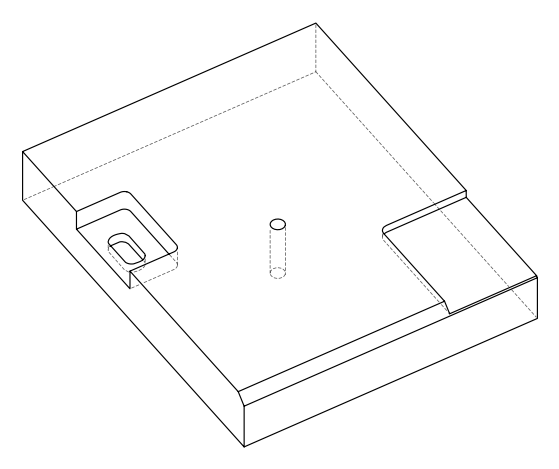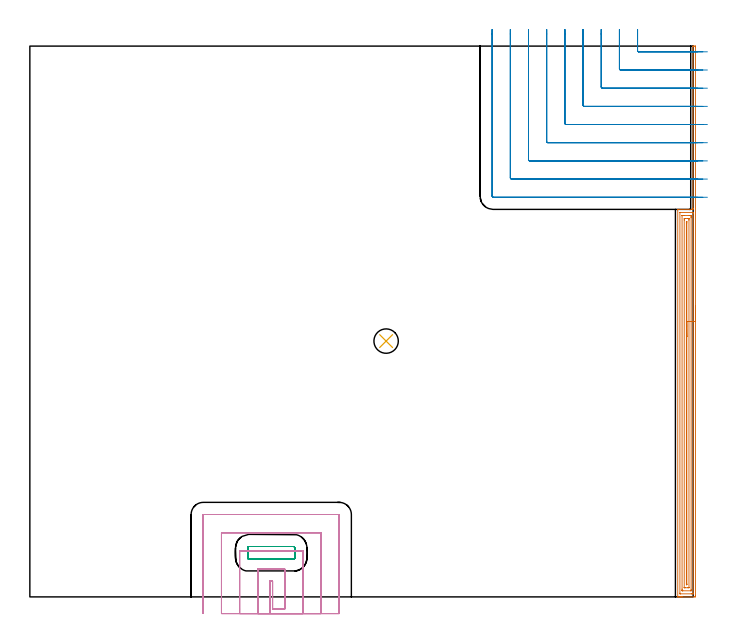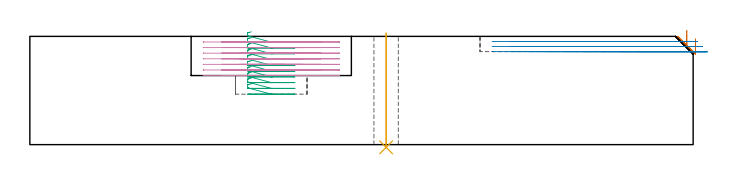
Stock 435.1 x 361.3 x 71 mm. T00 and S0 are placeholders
(PLAN: 5 operations, 2 tool changes, 36.9 min)
(1 AREA_MILL | FG_CHAMFER_SURFACE | UGT0205_001 | 11.2 min | 24190 mm3)
(2 MILL_CORNER_NOTCH_RECTANGULAR | CORNER_NOTCH_RECTANGULAR | UGT0201_134 | Follow Part, ap 3.975, ae 75% | 8.93 min | 142623 mm3)
(3 MILL_RECTANGULAR_POCKET | POCKET_RECTANGULAR_STRAIGHT | UGT0201_134 | Follow Part, ap 3.975, ae 75% | 2.63 min | 40405 mm3)
(4 MILL_SLOT | SLOT_PARTIAL_RECTANGULAR | UGT0201_134 | Follow Part, ap 3.975, ae 75% | 13.85 min | 139403 mm3)
(5 INDEXABLE_INSERT_DRILL_THROUGH_HOLE_FROM_SOLID | STEP1HOLE | NXT0302_003 | 0.3 min | 14228 mm3)
(TOOL UGT0205_001 | Chamfer Mill 20 x 3 x 45 deg. | D20 FL50 Z2)
(TOOL UGT0201_134 | Carbide End Mill 15.9 | D15.9 FL30 Z4)
(TOOL NXT0302_003 | Index. Insert Drill 16mm [880-D1600L20-05] | D16 PA176 FL80 Z2)
(OP 1 AREA_MILL)
G17 G21 G94 G90
T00 M6
G54
G17 G0 G90 X436.6 Y190.65 S1061 M3
G43 Z81. H0
Z69.4
G94 G1 Y190.612 Z68.529 F250.
Y190.498 Z67.664
Y190.309 Z66.812
Y190.047 Z65.98
Y189.713 Z65.174
Y189.31 Z64.4
Y188.842 Z63.664
Y188.31 Z62.972
Y187.721 Z62.329
Y187.078 Z61.74
Y186.386 Z61.209
Y185.65 Z60.74
Y184.876 Z60.337
Y184.07 Z60.003
Y183.238 Z59.741
Y182.387 Z59.552
Y181.522 Z59.438
Y180.65 Z59.4
Y1.015
X436.599 Y0.619 Z59.401
X436.595 Y0.126 Z59.403
X436.592 Y0.009 Z59.406
X436.107 Y0. Z59.891
X428.147 Z67.848
X427.604 Z68.393
X427.262 Z68.734
X426.72 Z69.276
X426.378 Z69.617
X425.694 Z70.306
X425.381 Z70.618
X425.02 Z70.971
X425.003 Y0.008 Z70.988
X425. Y0.173 Z71.
Y253.913
X425.004 Y254.19 Z70.99
X425.032 Y254.193 Z70.963
X425.317 Y254.2 Z70.679
X435. Z61.
Y254.582
X434.996 Y254.807 Z60.995
X434.993 Y254.825 Z60.993
X435. Y254.86 Z61.
Y361.127
X435.003 Y361.29 Z60.988
X435.084 Y361.296 Z60.908
X435.172 Y361.3 Z60.828
X436.277 Z59.718
X436.448 Z59.548
X436.591 Y361.297 Z59.405
X436.596 Y361.127 Z59.404
X436.6 Y360.878 Z59.4
Y180.65
X435.186 Z60.814
X435.185 Y2.192 Z60.815
X435.184 Y2.085 Z60.816
X435.181 Y2.033 Z60.819
X435.18 Y2.014 Z60.82
X435.142 Y2.01 Z60.858
X434.738 Y2.002 Z61.262
X434.338 Y2.001 Z61.662
X433.855 Y2. Z62.145
X426.779 Y2.001 Z69.221
X426.537 Y2.006 Z69.463
X426.424 Y2.01 Z69.576
X426.415 Y2.369 Z69.585
Y2.406
Y252.108
X426.416 Y252.161 Z69.584
X426.419 Y252.186 Z69.581
X426.421 Y252.19 Z69.579
X426.438 Y252.193 Z69.562
X426.575 Y252.198 Z69.425
X426.747 Y252.2 Z69.253
X435.055 Z60.945
X435.122 Y252.197 Z60.878
X435.179 Y252.192 Z60.821
X435.186 Y251.679 Z60.814
Y180.65
X433.771 Z62.229
Y4.766
X433.767 Y4.193 Z62.233
X433.765 Y4.035 Z62.235
X433.755 Y4.01 Z62.245
X433.708 Y4.005 Z62.292
X433.644 Y4.001 Z62.356
X428.338 Y4. Z67.662
X428.147 Y4.002 Z67.853
X427.955 Y4.006 Z68.045
X427.835 Y4.01 Z68.165
X427.832 Y4.086 Z68.168
X427.83 Y4.193 Z68.17
X427.829 Y4.514 Z68.171
X427.828 Y5.087 Z68.172
X427.829 Y250.053 Z68.171
X427.83 Y250.134 Z68.17
X427.832 Y250.173 Z68.168
X427.835 Y250.186 Z68.165
X427.849 Y250.193 Z68.151
X428.147 Y250.198 Z67.853
X428.727 Y250.2 Z67.273
X429.031 Z66.969
X432.569 Z63.431
X433.15 Y250.199 Z62.85
X433.453 Y250.196 Z62.547
X433.751 Y250.19 Z62.249
X433.764 Y249.893 Z62.236
X433.769 Y249.574 Z62.231
X433.771 Y248.999 Z62.229
Y248.678
Y180.65
X432.357 Z63.643
Y6.194
X432.355 Y6.097 Z63.645
X432.353 Y6.038 Z63.647
X432.351 Y6.013 Z63.649
X432.332 Y6.01 Z63.668
X432.117 Y6.005 Z63.883
X431.684 Y6. Z64.316
X429.896 Z66.104
X429.479 Y6.004 Z66.521
X429.271 Y6.008 Z66.729
X429.25 Y6.01 Z66.75
X429.248 Y6.025 Z66.752
X429.245 Y6.063 Z66.755
X429.244 Y6.118 Z66.756
X429.243 Y247.212 Z66.757
X429.245 Y247.89 Z66.755
X429.248 Y248.106 Z66.752
X429.25 Y248.181 Z66.75
X429.542 Y248.192 Z66.458
X429.729 Y248.198 Z66.271
X429.822 Y248.2 Z66.178
X429.916 Z66.084
X431.778 Y248.199 Z64.222
X431.965 Y248.197 Z64.035
X432.336 Y248.19 Z63.664
X432.351 Y248.171 Z63.649
X432.353 Y248.15 Z63.647
X432.355 Y248.106 Z63.645
X432.357 Y247.426 Z63.643
Y247.212
Y180.65
X430.943 Z65.057
Y8.516
X430.942 Y8.371 Z65.058
X430.938 Y8.083 Z65.062
X430.936 Y8.009 Z65.064
X430.922 Y8.006 Z65.078
X430.882 Y8.003 Z65.118
X430.8 Y8.001 Z65.2
X430.707 Y8.003 Z65.293
X430.68 Y8.006 Z65.32
X430.67 Y8.008 Z65.33
X430.664 Y8.036 Z65.336
X430.661 Y8.227 Z65.339
X430.658 Y8.516 Z65.342
X430.657 Y245.57 Z65.343
X430.664 Y246.187 Z65.336
X430.705 Y246.191 Z65.295
X430.8 Y246.195 Z65.2
X430.923 Y246.194 Z65.077
X430.937 Y246.181 Z65.063
X430.94 Y246.178 Z65.06
X430.943 Y245.425 Z65.057
Y245.281
Y180.65
Y179.778 Z65.095
Y178.914 Z65.209
Y178.062 Z65.398
Y177.23 Z65.66
Y176.424 Z65.994
Y175.65 Z66.397
Y174.914 Z66.865
Y174.222 Z67.397
Y173.579 Z67.986
Y172.99 Z68.629
Y172.459 Z69.321
Y171.99 Z70.057
Y171.587 Z70.831
Y171.253 Z71.637
Y170.991 Z72.469
Y170.802 Z73.32
Y170.688 Z74.185
Y170.65 Z75.057
G0 Z81.
M5
M2
(OP 2 MILL_CORNER_NOTCH_RECTANGULAR)
G17 G21 G94 G90
T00 M6
G54
G17 G0 G90 X398.65 Y372.25 S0 M3
G43 Z81. H0
Z67.667
G94 G1 Y369.25 F250.
Y358.338 F500.
G3 X399.438 Y357.55 R0.795
G1 X434.783
X437.783 F250.
G0 Z81.
X386.725 Y372.25
Z67.667
G1 Y369.25
Y346.413 F500.
G3 X387.513 Y345.625 R0.795
G1 X434.783
X437.783 F250.
G0 Z81.
X374.8 Y372.25
Z67.667
G1 Y369.25
Y334.489 F500.
G3 X375.589 Y333.7 R0.795
G1 X434.783
X437.783 F250.
G0 Z81.
X362.875 Y372.25
Z67.667
G1 Y369.25
Y322.564 F500.
G3 X363.664 Y321.775 R0.795
G1 X434.783
X437.783 F250.
G0 Z81.
X350.95 Y372.25
Z67.667
G1 Y369.25
Y310.64 F500.
G3 X351.74 Y309.85 R0.795
G1 X434.783
X437.783 F250.
G0 Z81.
X339.025 Y372.25
Z67.667
G1 Y369.25
Y298.715 F500.
G3 X339.815 Y297.925 R0.795
G1 X434.783
X437.783 F250.
G0 Z81.
X327.1 Y372.25
Z67.667
G1 Y369.25
Y286.79 F500.
G3 X327.89 Y286. R0.795
G1 X434.783
X437.783 F250.
G0 Z81.
X315.175 Y372.25
Z67.667
G1 Y369.25
Y274.865 F500.
G3 X315.965 Y274.075 R0.795
G1 X434.783
X437.783 F250.
G0 Z81.
X303.25 Y372.25
Z67.667
G1 Y369.25
Y262.941 F500.
G3 X304.041 Y262.15 R0.795
G1 X434.783
X437.783 F250.
G0 Z81.
X398.65 Y372.25
Z64.333
G1 Y369.25
Y358.338 F500.
G3 X399.438 Y357.55 R0.795
G1 X438.117
X441.117 F250.
G0 Z81.
X386.725 Y372.25
Z64.333
G1 Y369.25
Y346.413 F500.
G3 X387.513 Y345.625 R0.795
G1 X438.117
X441.117 F250.
G0 Z81.
X374.8 Y372.25
Z64.333
G1 Y369.25
Y334.489 F500.
G3 X375.589 Y333.7 R0.795
G1 X438.117
X441.117 F250.
G0 Z81.
X362.875 Y372.25
Z64.333
G1 Y369.25
Y322.564 F500.
G3 X363.664 Y321.775 R0.795
G1 X438.117
X441.117 F250.
G0 Z81.
X350.95 Y372.25
Z64.333
G1 Y369.25
Y310.64 F500.
G3 X351.74 Y309.85 R0.795
G1 X438.117
X441.117 F250.
G0 Z81.
X339.025 Y372.25
Z64.333
G1 Y369.25
Y298.715 F500.
G3 X339.815 Y297.925 R0.795
G1 X438.117
X441.117 F250.
G0 Z81.
X327.1 Y372.25
Z64.333
G1 Y369.25
Y286.79 F500.
G3 X327.89 Y286. R0.795
G1 X438.117
X441.117 F250.
G0 Z81.
X315.175 Y372.25
Z64.333
G1 Y369.25
Y274.866 F500.
G3 X315.966 Y274.075 R0.795
G1 X438.117
X441.117 F250.
G0 Z81.
X303.25 Y372.25
Z64.333
G1 Y369.25
Y262.941 F500.
G3 X304.041 Y262.15 R0.795
G1 X438.117
X441.117 F250.
G0 Z81.
X398.65 Y372.25
Z61.
G1 Y369.25
Y358.338 F500.
G3 X399.438 Y357.55 R0.795
G1 X441.449
X444.449 F250.
G0 Z81.
X386.725 Y372.25
Z61.
G1 Y369.25
Y346.413 F500.
G3 X387.513 Y345.625 R0.795
G1 X441.449
X444.449 F250.
G0 Z81.
X374.8 Y372.25
Z61.
G1 Y369.25
Y334.489 F500.
G3 X375.589 Y333.7 R0.795
G1 X441.449
X444.449 F250.
G0 Z81.
X362.875 Y372.25
Z61.
G1 Y369.25
Y322.564 F500.
G3 X363.664 Y321.775 R0.795
G1 X441.449
X444.449 F250.
G0 Z81.
X350.95 Y372.25
Z61.
G1 Y369.25
Y310.639 F500.
G3 X351.739 Y309.85 R0.795
G1 X441.449
X444.449 F250.
G0 Z81.
X339.025 Y372.25
Z61.
G1 Y369.25
Y298.715 F500.
G3 X339.815 Y297.925 R0.795
G1 X441.449
X444.449 F250.
G0 Z81.
X327.1 Y372.25
Z61.
G1 Y369.25
Y286.79 F500.
G3 X327.89 Y286. R0.795
G1 X441.449
X444.449 F250.
G0 Z81.
X315.175 Y372.25
Z61.
G1 Y369.25
Y274.865 F500.
G3 X315.965 Y274.075 R0.795
G1 X441.449
X444.449 F250.
G0 Z81.
X303.25 Y372.25
Z61.
G1 Y369.25
Y262.941 F500.
G3 X304.041 Y262.15 R0.795
G1 X441.449
X444.449 F250.
G0 Z81.
M5
M2
(OP 3 MILL_RECTANGULAR_POCKET)
G17 G21 G94 G90
T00 M6
G54
G17 G0 G90 X145.286 Y33.05 S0 M3
G43 Z81. H0
Z74.
G94 G1 X143.9 Z73.629 F250.
X143.797 Z73.601
X143.516 Y32.983 Z73.523
X143.263 Y32.841 Z73.446
X143.059 Y32.637 Z73.368
X142.917 Y32.384 Z73.291
X142.85 Y32.103 Z73.213
Y25.697 Z71.497
X142.917 Y25.416 Z71.419
X143.059 Y25.163 Z71.342
X143.263 Y24.959 Z71.264
X143.516 Y24.817 Z71.187
X143.797 Y24.75 Z71.109
X158.35 Z67.21
X172.8 F500.
G3 X173.85 Y25.8 R1.05
G1 Y32.
G3 X172.8 Y33.05 R1.05
G1 X143.9
G3 X142.85 Y32. R1.05
G1 Y25.8
G3 X143.9 Y24.75 R1.05
G1 X158.35
X159.35
G0 X145.286 Y33.05 Z70.21
G1 X143.9 Z69.839 F250.
X143.797 Z69.811
X143.516 Y32.983 Z69.733
X143.263 Y32.841 Z69.656
X143.059 Y32.637 Z69.578
X142.917 Y32.384 Z69.501
X142.85 Y32.103 Z69.423
Y25.697 Z67.707
X142.917 Y25.416 Z67.629
X143.059 Y25.163 Z67.552
X143.263 Y24.959 Z67.474
X143.516 Y24.817 Z67.397
X143.797 Y24.75 Z67.319
X158.35 Z63.42
X172.8 F500.
G3 X173.85 Y25.8 R1.05
G1 Y32.
G3 X172.8 Y33.05 R1.05
G1 X143.9
G3 X142.85 Y32. R1.05
G1 Y25.8
G3 X143.9 Y24.75 R1.05
G1 X158.35
X159.35
G0 X145.286 Y33.05 Z66.42
G1 X143.9 Z66.049 F250.
X143.797 Z66.021
X143.516 Y32.983 Z65.944
X143.263 Y32.841 Z65.866
X143.059 Y32.637 Z65.788
X142.917 Y32.384 Z65.711
X142.85 Y32.103 Z65.633
Y25.697 Z63.917
X142.917 Y25.416 Z63.839
X143.059 Y25.163 Z63.762
X143.263 Y24.959 Z63.684
X143.516 Y24.817 Z63.607
X143.797 Y24.75 Z63.529
X158.35 Z59.63
X172.8 F500.
G3 X173.85 Y25.8 R1.05
G1 Y32.
G3 X172.8 Y33.05 R1.05
G1 X143.9
G3 X142.85 Y32. R1.05
G1 Y25.8
G3 X143.9 Y24.75 R1.05
G1 X158.35
X159.35
G0 X145.286 Y33.05 Z62.63
G1 X143.9 Z62.259 F250.
X143.797 Z62.231
X143.516 Y32.983 Z62.154
X143.263 Y32.841 Z62.076
X143.059 Y32.637 Z61.998
X142.917 Y32.384 Z61.921
X142.85 Y32.103 Z61.843
Y25.697 Z60.127
X142.917 Y25.416 Z60.049
X143.059 Y25.163 Z59.972
X143.263 Y24.959 Z59.894
X143.516 Y24.817 Z59.817
X143.797 Y24.75 Z59.739
X158.35 Z55.84
X172.8 F500.
G3 X173.85 Y25.8 R1.05
G1 Y32.
G3 X172.8 Y33.05 R1.05
G1 X143.9
G3 X142.85 Y32. R1.05
G1 Y25.8
G3 X143.9 Y24.75 R1.05
G1 X158.35
X159.35
G0 X145.285 Y33.05 Z58.84
G1 X143.9 Z58.469 F250.
X143.797 Z58.441
X143.566 Y33.001 Z58.378
X143.352 Y32.902 Z58.315
X143.188 Y32.778 Z58.26
X143.021 Y32.583 Z58.191
X142.906 Y32.353 Z58.122
X142.85 Y32.103 Z58.053
Y25.697 Z56.337
X142.917 Y25.416 Z56.26
X143.059 Y25.163 Z56.182
X143.263 Y24.959 Z56.104
X143.516 Y24.817 Z56.027
X143.797 Y24.75 Z55.949
X158.35 Z52.05
X172.8 F500.
G3 X173.85 Y25.8 R1.05
G1 Y32.
G3 X172.8 Y33.05 R1.05
G1 X143.9
G3 X142.85 Y32. R1.05
G1 Y25.8
G3 X143.9 Y24.75 R1.05
G1 X158.35
X159.35
G0 X145.285 Y33.05 Z55.05
G1 X143.9 Z54.679 F250.
X143.797 Z54.651
X143.566 Y33.001 Z54.588
X143.352 Y32.902 Z54.525
X143.188 Y32.778 Z54.47
X143.021 Y32.583 Z54.401
X142.906 Y32.353 Z54.332
X142.85 Y32.103 Z54.263
Y25.697 Z52.547
X142.917 Y25.416 Z52.47
X143.059 Y25.163 Z52.392
X143.263 Y24.959 Z52.314
X143.516 Y24.817 Z52.237
X143.797 Y24.75 Z52.159
X158.35 Z48.26
X172.8 F500.
G3 X173.85 Y25.8 R1.05
G1 Y32.
G3 X172.8 Y33.05 R1.05
G1 X143.9
G3 X142.85 Y32. R1.05
G1 Y25.8
G3 X143.9 Y24.75 R1.05
G1 X158.35
X159.35
G0 X145.285 Y33.05 Z51.26
G1 X143.9 Z50.889 F250.
X143.797 Z50.861
X143.566 Y33.001 Z50.798
X143.352 Y32.902 Z50.735
X143.188 Y32.778 Z50.68
X143.021 Y32.583 Z50.611
X142.906 Y32.353 Z50.542
X142.85 Y32.103 Z50.473
Y25.697 Z48.757
X142.917 Y25.416 Z48.68
X143.059 Y25.163 Z48.602
X143.263 Y24.959 Z48.524
X143.516 Y24.817 Z48.447
X143.797 Y24.75 Z48.369
X158.35 Z44.47
X172.8 F500.
G3 X173.85 Y25.8 R1.05
G1 Y32.
G3 X172.8 Y33.05 R1.05
G1 X143.9
G3 X142.85 Y32. R1.05
G1 Y25.8
G3 X143.9 Y24.75 R1.05
G1 X158.35
X159.35
G0 X145.285 Y33.05 Z47.47
G1 X143.9 Z47.099 F250.
X143.797 Z47.071
X143.566 Y33.001 Z47.008
X143.352 Y32.902 Z46.945
X143.188 Y32.778 Z46.89
X143.021 Y32.583 Z46.821
X142.906 Y32.353 Z46.752
X142.85 Y32.103 Z46.683
Y25.697 Z44.967
X142.917 Y25.416 Z44.89
X143.059 Y25.163 Z44.812
X143.263 Y24.959 Z44.734
X143.516 Y24.817 Z44.657
X143.797 Y24.75 Z44.579
X158.35 Z40.68
X172.8 F500.
G3 X173.85 Y25.8 R1.05
G1 Y32.
G3 X172.8 Y33.05 R1.05
G1 X143.9
G3 X142.85 Y32. R1.05
G1 Y25.8
G3 X143.9 Y24.75 R1.05
G1 X158.35
X159.35
G0 X145.285 Y33.05 Z43.68
G1 X143.9 Z43.309 F250.
X143.797 Z43.281
X143.566 Y33.001 Z43.218
X143.352 Y32.902 Z43.155
X143.188 Y32.778 Z43.1
X143.021 Y32.583 Z43.031
X142.906 Y32.353 Z42.962
X142.85 Y32.103 Z42.893
Y25.697 Z41.177
X142.917 Y25.416 Z41.1
X143.059 Y25.163 Z41.022
X143.263 Y24.959 Z40.944
X143.516 Y24.817 Z40.867
X143.797 Y24.75 Z40.789
X158.35 Z36.89
X172.8 F500.
G3 X173.85 Y25.8 R1.05
G1 Y32.
G3 X172.8 Y33.05 R1.05
G1 X143.9
G3 X142.85 Y32. R1.05
G1 Y25.8
G3 X143.9 Y24.75 R1.05
G1 X158.35
X159.35
G0 X145.285 Y33.05 Z39.89
G1 X143.9 Z39.519 F250.
X143.797 Z39.491
X143.566 Y33.001 Z39.428
X143.352 Y32.902 Z39.365
X143.188 Y32.778 Z39.31
X143.021 Y32.583 Z39.241
X142.906 Y32.353 Z39.172
X142.85 Y32.103 Z39.103
Y25.697 Z37.387
X142.917 Y25.416 Z37.31
X143.059 Y25.163 Z37.232
X143.263 Y24.959 Z37.154
X143.516 Y24.817 Z37.077
X143.797 Y24.75 Z36.999
X158.35 Z33.1
X172.8 F500.
G3 X173.85 Y25.8 R1.05
G1 Y32.
G3 X172.8 Y33.05 R1.05
G1 X143.9
G3 X142.85 Y32. R1.05
G1 Y25.8
G3 X143.9 Y24.75 R1.05
G1 X158.35
X159.35
G0 Z81.
M5
M2
(OP 4 MILL_SLOT)
G17 G21 G94 G90
T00 M6
G54
G17 G0 G90 X157.475 Y-10.95 S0 M3
G43 Z81. H0
Z67.328
G94 G1 Y-7.95 F250.
Y10.325 F500.
X159.225
Y-7.95
X167.175
Y18.275
X149.525
Y-7.95
Y-10.95 F250.
X179.1
Y-7.95
Y30.2 F500.
X173.85
X170.85 F250.
X145.85 F500.
X142.85 F250.
X137.6 F500.
Y-7.95
Y-10.95 F250.
X191.025
Y-7.95
Y42.125 F500.
X125.675
Y-7.95
Y-10.95 F250.
X202.95
Y-7.95
Y54. F500.
X202.952 Y54.03
X202.93 Y54.052
X202.9 Y54.05
X113.8
X113.77 Y54.052
X113.748 Y54.03
X113.75 Y54.
Y-7.95
Y-10.95 F250.
G0 X157.475 Z63.657
G1 Y-7.95
Y10.325 F500.
X159.225
Y-7.95
X167.175
Y18.275
X149.525
Y-7.95
Y-10.95 F250.
X179.1
Y-7.95
Y30.2 F500.
X173.85
X170.85 F250.
X145.85 F500.
X142.85 F250.
X137.6 F500.
Y-7.95
Y-10.95 F250.
X191.025
Y-7.95
Y42.125 F500.
X125.675
Y-7.95
Y-10.95 F250.
X202.95
Y-7.95
Y54. F500.
X202.952 Y54.03
X202.93 Y54.052
X202.9 Y54.05
X113.8
X113.77 Y54.052
X113.748 Y54.03
X113.75 Y54.
Y-7.95
Y-10.95 F250.
G0 X157.475 Z59.986
G1 Y-7.95
Y10.325 F500.
X159.225
Y-7.95
X167.175
Y18.275
X149.525
Y-7.95
Y-10.95 F250.
X179.1
Y-7.95
Y30.2 F500.
X173.85
X170.85 F250.
X145.85 F500.
X142.85 F250.
X137.6 F500.
Y-7.95
Y-10.95 F250.
X191.025
Y-7.95
Y42.125 F500.
X125.675
Y-7.95
Y-10.95 F250.
X202.95
Y-7.95
Y54. F500.
X202.952 Y54.03
X202.93 Y54.052
X202.9 Y54.05
X113.8
X113.77 Y54.052
X113.748 Y54.03
X113.75 Y54.
Y-7.95
Y-10.95 F250.
G0 X157.475 Z56.314
G1 Y-7.95
Y10.325 F500.
X159.225
Y-7.95
X167.175
Y18.275
X149.525
Y-7.95
Y-10.95 F250.
X179.1
Y-7.95
Y30.2 F500.
X173.85
X170.85 F250.
X145.85 F500.
X142.85 F250.
X137.6 F500.
Y-7.95
Y-10.95 F250.
X191.025
Y-7.95
Y42.125 F500.
X125.675
Y-7.95
Y-10.95 F250.
X202.95
Y-7.95
Y54. F500.
X202.952 Y54.03
X202.93 Y54.052
X202.9 Y54.05
X113.8
X113.77 Y54.052
X113.748 Y54.03
X113.75 Y54.
Y-7.95
Y-10.95 F250.
G0 X157.475 Z52.643
G1 Y-7.95
Y10.325 F500.
X159.225
Y-7.95
X167.175
Y18.275
X149.525
Y-7.95
Y-10.95 F250.
X179.1
Y-7.95
Y30.2 F500.
X173.85
X170.85 F250.
X145.85 F500.
X142.85 F250.
X137.6 F500.
Y-7.95
Y-10.95 F250.
X191.025
Y-7.95
Y42.125 F500.
X125.675
Y-7.95
Y-10.95 F250.
X202.95
Y-7.95
Y54. F500.
X202.952 Y54.03
X202.93 Y54.052
X202.9 Y54.05
X113.8
X113.77 Y54.052
X113.748 Y54.03
X113.75 Y54.
Y-7.95
Y-10.95 F250.
G0 X157.475 Z48.971
G1 Y-7.95
Y10.325 F500.
X159.225
Y-7.95
X167.175
Y18.275
X149.525
Y-7.95
Y-10.95 F250.
X179.1
Y-7.95
Y30.2 F500.
X173.85
X170.85 F250.
X145.85 F500.
X142.85 F250.
X137.6 F500.
Y-7.95
Y-10.95 F250.
X191.025
Y-7.95
Y42.125 F500.
X125.675
Y-7.95
Y-10.95 F250.
X202.95
Y-7.95
Y54. F500.
X202.952 Y54.03
X202.93 Y54.052
X202.9 Y54.05
X113.8
X113.77 Y54.052
X113.748 Y54.03
X113.75 Y54.
Y-7.95
Y-10.95 F250.
G0 X157.475 Z45.3
G1 Y-7.95
Y10.325 F500.
X159.225
Y-7.95
X167.175
Y18.275
X149.525
Y-7.95
Y-10.95 F250.
X179.1
Y-7.95
Y30.2 F500.
X173.85
X170.85 F250.
X145.85 F500.
X142.85 F250.
X137.6 F500.
Y-7.95
Y-10.95 F250.
X191.025
Y-7.95
Y42.125 F500.
X125.675
Y-7.95
Y-10.95 F250.
X202.95
Y-7.95
Y54. F500.
X202.952 Y54.03
X202.93 Y54.052
X202.9 Y54.05
X113.8
X113.77 Y54.052
X113.748 Y54.03
X113.75 Y54.
Y-7.95
Y-10.95 F250.
G0 Z81.
M5
M2
(OP 5 INDEXABLE_INSERT_DRILL_THROUGH_HOLE_FROM_SOLID)
G17 G21 G94 G90
T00 M6
G54
G17 G0 G90 X233.7 Y167.8 S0 M3
G43 Z81. H1
G94 G81 G98 Z-1.779 F250. R73.
G80
M5
M2
